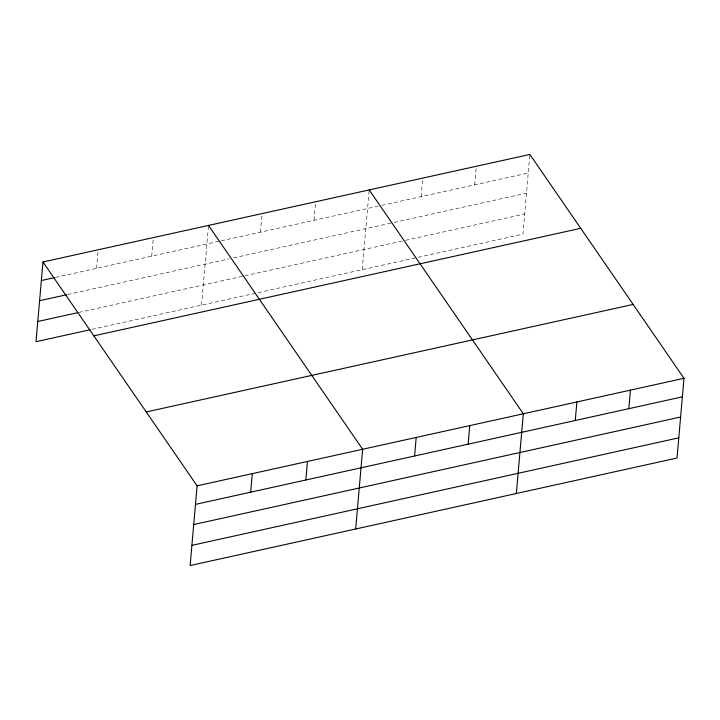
<?xml version="1.0" encoding="UTF-8"?>
<svg xmlns="http://www.w3.org/2000/svg" width="720" height="720" viewBox="0 0 720 720"><rect width="100%" height="100%" fill="white"/><g stroke="black" fill="none" stroke-linecap="round" stroke-linejoin="round"><path stroke-width="0.54" stroke-dasharray="3.6 2.7" d="M96.534 268.335L98.154 249.786M151.713 256.149L153.342 237.6M201.546 305.136L208.422 226.512M260.46 232.137L262.08 213.588M314.019 220.311L315.639 201.762M362.223 269.658L369.198 189.936M421.128 196.659L422.757 178.11M474.687 184.824L476.316 166.284M529.776 155.547L522.9 234.171L91.179 329.508M55.422 277.416L220.014 241.065M221.103 240.831L380.691 205.587M381.78 205.344L528.246 172.998M67.716 294.498L229.176 258.84M233.55 257.877L393.129 222.633M394.227 222.39L526.482 193.185M78.885 312.426L243.756 276.021M244.845 275.778L404.433 240.534M405.522 240.3L524.664 213.984"/><path stroke-width="1.08" d="M42.975 261.972L197.1 485.829L190.125 565.551L677.025 458.028L684 378.306L529.875 154.449L42.975 261.972L36 341.694L90.099 329.751M250.659 492.183L252.288 473.643M305.847 479.997L307.467 461.457M355.671 528.993L362.646 449.271L208.521 225.423M414.585 455.985L416.205 437.445M468.144 444.159L469.764 425.61M516.348 493.506L523.323 413.784L369.198 189.936M575.262 420.507L576.882 401.958M628.821 408.681L630.441 390.132M41.355 280.521L54.333 277.659M39.582 300.708L66.636 294.741M37.764 321.507L77.796 312.669M93.834 335.844L580.734 228.321M146.241 411.957L633.141 304.434M197.1 485.829L684 378.306M195.48 504.369L682.38 396.846M193.716 524.556L680.607 417.033M191.898 545.355L678.789 437.832"/></g></svg>
